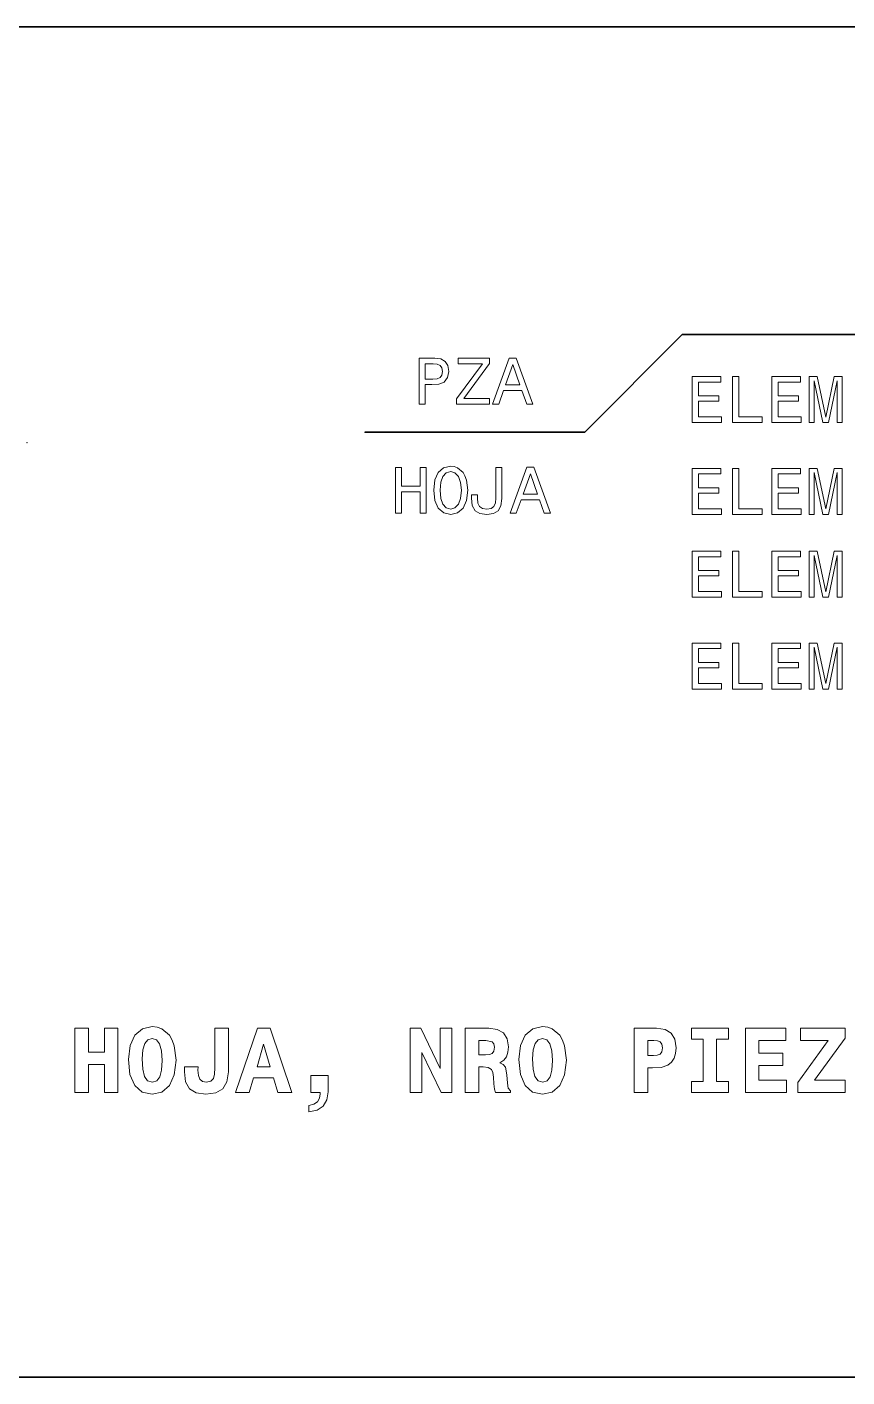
# Model space of a CAD drawing. Extents: x 14 to 2196, y -1968 to 1826.
# Drawn here: x 1699.1 to 1788.3, y 439.3 to 586.2 of the extents above; entities that cross this region are included whole.
import ezdxf

# ---------------------------------------------------------------- set-up
doc = ezdxf.new("R2010")
doc.units = 0

msp = doc.modelspace()

# ---------------------------------------------------------------- linework, layer by layer
at = {"color": 7, "lineweight": 35}
for p, q in [((1506.06897, 586.194641), (1920.419556, 586.194641)), ((1759.800293, 542.117798), (1770.405029, 552.726196)), ((1770.405029, 552.726196), (1873.210693, 552.726196)), ((1735.847168, 542.113647), (1759.800293, 542.117798)), ((1920.419556, 439.336182), (1506.06897, 439.336182))]:
    msp.add_line(p, q, dxfattribs=at)
at = {"color": 7, "lineweight": 13}
for points in [[(1741.750854, 545.175598), (1742.413696, 545.175598), (1742.413696, 547.28656), (1743.14856, 547.28656), (1743.890625, 547.322571), (1744.481323, 547.574707), (1744.863281, 548.064636), (1744.99292, 548.73468), (1744.89209, 549.354248), (1744.603882, 549.808167), (1744.128296, 550.081909), (1743.47998, 550.175598), (1741.750854, 550.175598)], [(1743.299805, 549.563232), (1743.732056, 549.519958), (1744.049072, 549.383118), (1744.23645, 549.13092), (1744.30127, 548.73468), (1744.229248, 548.316833), (1744.034668, 548.064636), (1743.703247, 547.934937), (1743.24939, 547.898926), (1742.413696, 547.898926), (1742.413696, 549.563232)], [(1745.814209, 545.175598), (1749.4021, 545.175598), (1749.4021, 545.780762), (1746.606689, 545.780762), (1749.4021, 549.606445), (1749.4021, 550.175598), (1746.008789, 550.175598), (1746.008789, 549.570435), (1748.652832, 549.570435), (1745.814209, 545.751953)], [(1749.755127, 545.175598), (1750.417969, 545.175598), (1750.94397, 546.645325), (1752.939575, 546.645325), (1753.465576, 545.175598), (1754.142822, 545.175598), (1752.312744, 550.1828), (1751.577881, 550.1828)], [(1751.174438, 547.257751), (1751.945312, 549.462341), (1752.716309, 547.257751)], [(1771.500977, 543.175598), (1774.671021, 543.175598), (1774.671021, 543.780762), (1772.163818, 543.780762), (1772.163818, 545.473877), (1774.397217, 545.473877), (1774.397217, 546.071838), (1772.163818, 546.071838), (1772.163818, 547.570435), (1774.613403, 547.570435), (1774.613403, 548.175598), (1771.500977, 548.175598)], [(1775.88855, 543.175598), (1779.101807, 543.175598), (1779.101807, 543.780762), (1776.551392, 543.780762), (1776.551392, 548.175598), (1775.88855, 548.175598)], [(1780.175293, 543.175598), (1783.345337, 543.175598), (1783.345337, 543.780762), (1780.838135, 543.780762), (1780.838135, 545.473877), (1783.071533, 545.473877), (1783.071533, 546.071838), (1780.838135, 546.071838), (1780.838135, 547.570435), (1783.28772, 547.570435), (1783.28772, 548.175598), (1780.175293, 548.175598)], [(1784.224243, 543.175598), (1784.779053, 543.175598), (1784.779053, 547.714478), (1785.715698, 543.175598), (1786.335205, 543.175598), (1787.264648, 547.714478), (1787.264648, 543.175598), (1787.82666, 543.175598), (1787.82666, 548.175598), (1786.947632, 548.175598), (1786.025513, 543.766357), (1785.110474, 548.175598), (1784.224243, 548.175598)], [(1739.18335, 533.292114), (1739.853394, 533.292114), (1739.853394, 535.640808), (1741.856323, 535.640808), (1741.856323, 533.292114), (1742.519165, 533.292114), (1742.519165, 538.292114), (1741.856323, 538.292114), (1741.856323, 536.253235), (1739.853394, 536.253235), (1739.853394, 538.292114), (1739.18335, 538.292114)], [(1743.340454, 535.792114), (1743.470093, 534.668213), (1743.844727, 533.839661), (1744.428345, 533.328125), (1745.192017, 533.155212), (1745.948486, 533.328125), (1746.539307, 533.839661), (1746.906738, 534.668213), (1747.043579, 535.792114), (1746.906738, 536.908813), (1746.748291, 537.362732), (1746.539307, 537.737366), (1745.948486, 538.248901), (1745.588257, 538.37854), (1745.192017, 538.429016), (1744.421143, 538.248901), (1743.837524, 537.744568), (1743.470093, 536.916016)], [(1744.032104, 535.792114), (1744.111328, 536.663879), (1744.349121, 537.305054), (1744.716553, 537.694153), (1745.192017, 537.830994), (1745.6604, 537.694153), (1746.027832, 537.297852), (1746.265503, 536.656677), (1746.351929, 535.792114), (1746.265503, 534.920349), (1746.027832, 534.279175), (1745.6604, 533.890076), (1745.192017, 533.760437), (1744.716553, 533.890076), (1744.349121, 534.279175), (1744.111328, 534.913147)], [(1750.105591, 534.949158), (1750.055176, 534.416016), (1749.903809, 534.048584), (1749.594116, 533.825256), (1749.11853, 533.760437), (1748.650269, 533.825256), (1748.340454, 534.03418), (1748.1604, 534.401611), (1748.109863, 534.934753), (1748.124268, 535.294983), (1747.475952, 535.294983), (1747.461548, 534.927551), (1747.547974, 534.127869), (1747.843384, 533.57312), (1748.354858, 533.263306), (1749.111328, 533.155212), (1749.860596, 533.263306), (1750.372192, 533.57312), (1750.667603, 534.120667), (1750.76123, 534.920349), (1750.76123, 538.292114), (1750.105591, 538.292114)], [(1751.676147, 533.292114), (1752.338989, 533.292114), (1752.86499, 534.761841), (1754.860596, 534.761841), (1755.386597, 533.292114), (1756.063843, 533.292114), (1754.233887, 538.299316), (1753.498901, 538.299316)], [(1753.095459, 535.374268), (1753.866455, 537.578857), (1754.637329, 535.374268)], [(1771.500977, 533.175598), (1774.671021, 533.175598), (1774.671021, 533.780762), (1772.163818, 533.780762), (1772.163818, 535.473877), (1774.397217, 535.473877), (1774.397217, 536.071838), (1772.163818, 536.071838), (1772.163818, 537.570435), (1774.613403, 537.570435), (1774.613403, 538.175598), (1771.500977, 538.175598)], [(1775.88855, 533.175598), (1779.101807, 533.175598), (1779.101807, 533.780762), (1776.551392, 533.780762), (1776.551392, 538.175598), (1775.88855, 538.175598)], [(1780.175293, 533.175598), (1783.345337, 533.175598), (1783.345337, 533.780762), (1780.838135, 533.780762), (1780.838135, 535.473877), (1783.071533, 535.473877), (1783.071533, 536.071838), (1780.838135, 536.071838), (1780.838135, 537.570435), (1783.28772, 537.570435), (1783.28772, 538.175598), (1780.175293, 538.175598)], [(1784.224243, 533.175598), (1784.779053, 533.175598), (1784.779053, 537.714478), (1785.715698, 533.175598), (1786.335205, 533.175598), (1787.264648, 537.714478), (1787.264648, 533.175598), (1787.82666, 533.175598), (1787.82666, 538.175598), (1786.947632, 538.175598), (1786.025513, 533.766357), (1785.110474, 538.175598), (1784.224243, 538.175598)], [(1771.500977, 524.175598), (1774.671021, 524.175598), (1774.671021, 524.780762), (1772.163818, 524.780762), (1772.163818, 526.473877), (1774.397217, 526.473877), (1774.397217, 527.071838), (1772.163818, 527.071838), (1772.163818, 528.570435), (1774.613403, 528.570435), (1774.613403, 529.175598), (1771.500977, 529.175598)], [(1775.88855, 524.175598), (1779.101807, 524.175598), (1779.101807, 524.780762), (1776.551392, 524.780762), (1776.551392, 529.175598), (1775.88855, 529.175598)], [(1780.175293, 524.175598), (1783.345337, 524.175598), (1783.345337, 524.780762), (1780.838135, 524.780762), (1780.838135, 526.473877), (1783.071533, 526.473877), (1783.071533, 527.071838), (1780.838135, 527.071838), (1780.838135, 528.570435), (1783.28772, 528.570435), (1783.28772, 529.175598), (1780.175293, 529.175598)], [(1784.224243, 524.175598), (1784.779053, 524.175598), (1784.779053, 528.714478), (1785.715698, 524.175598), (1786.335205, 524.175598), (1787.264648, 528.714478), (1787.264648, 524.175598), (1787.82666, 524.175598), (1787.82666, 529.175598), (1786.947632, 529.175598), (1786.025513, 524.766357), (1785.110474, 529.175598), (1784.224243, 529.175598)], [(1771.500977, 514.175598), (1774.671021, 514.175598), (1774.671021, 514.780762), (1772.163818, 514.780762), (1772.163818, 516.473877), (1774.397217, 516.473877), (1774.397217, 517.071838), (1772.163818, 517.071838), (1772.163818, 518.570435), (1774.613403, 518.570435), (1774.613403, 519.175598), (1771.500977, 519.175598)], [(1775.88855, 514.175598), (1779.101807, 514.175598), (1779.101807, 514.780762), (1776.551392, 514.780762), (1776.551392, 519.175598), (1775.88855, 519.175598)], [(1780.175293, 514.175598), (1783.345337, 514.175598), (1783.345337, 514.780762), (1780.838135, 514.780762), (1780.838135, 516.473877), (1783.071533, 516.473877), (1783.071533, 517.071838), (1780.838135, 517.071838), (1780.838135, 518.570435), (1783.28772, 518.570435), (1783.28772, 519.175598), (1780.175293, 519.175598)], [(1784.224243, 514.175598), (1784.779053, 514.175598), (1784.779053, 518.714478), (1785.715698, 514.175598), (1786.335205, 514.175598), (1787.264648, 518.714478), (1787.264648, 514.175598), (1787.82666, 514.175598), (1787.82666, 519.175598), (1786.947632, 519.175598), (1786.025513, 514.766357), (1785.110474, 519.175598), (1784.224243, 519.175598)], [(1710.10083, 473.857361), (1710.272339, 472.24353), (1710.796875, 471.063385), (1711.61377, 470.337189), (1712.693115, 470.095093), (1713.752197, 470.337189), (1714.579224, 471.053314), (1715.093628, 472.213257), (1715.285278, 473.786743), (1715.093628, 475.350159), (1714.871704, 475.985596), (1714.579224, 476.510071), (1713.752197, 477.226227), (1713.247803, 477.407776), (1712.693115, 477.478394), (1711.623901, 477.226227), (1710.806885, 476.520172), (1710.282471, 475.380402)], [(1752.605225, 473.857361), (1752.776733, 472.24353), (1753.301147, 471.063385), (1754.118164, 470.337189), (1755.197388, 470.095093), (1756.25647, 470.337189), (1757.083618, 471.053314), (1757.598022, 472.213257), (1757.789673, 473.786743), (1757.598022, 475.350159), (1757.376099, 475.985596), (1757.083618, 476.510071), (1756.25647, 477.226227), (1755.752197, 477.407776), (1755.197388, 477.478394), (1754.128296, 477.226227), (1753.311279, 476.520172), (1752.786743, 475.380402)], [(1704.281006, 477.286743), (1704.281006, 470.286743), (1705.75354, 470.286743), (1705.75354, 473.342926), (1707.488403, 473.342926), (1707.488403, 470.286743), (1708.950928, 470.286743), (1708.950928, 477.286743), (1707.488403, 477.286743), (1707.488403, 474.664276), (1705.75354, 474.664276), (1705.75354, 477.286743)], [(1712.693115, 476.177246), (1713.167114, 476.02594), (1713.5, 475.572052), (1713.70166, 474.815552), (1713.772339, 473.766571), (1713.711792, 472.727661), (1713.520142, 472.001434), (1713.187256, 471.557648), (1712.713257, 471.416412), (1712.198853, 471.567719), (1711.855957, 472.041779), (1711.664307, 472.838623), (1711.60376, 473.958221), (1711.674316, 474.916412), (1711.886108, 475.612396), (1712.229126, 476.02594)], [(1717.685913, 473.09079), (1716.223389, 473.09079), (1716.193115, 472.515839), (1716.334229, 471.446686), (1716.757935, 470.690216), (1717.494263, 470.246399), (1718.543213, 470.095093), (1719.622437, 470.25647), (1720.378906, 470.700287), (1720.832886, 471.456787), (1720.984131, 472.52594), (1720.984131, 477.286743), (1719.521606, 477.286743), (1719.521606, 472.959656), (1719.491333, 472.293945), (1719.370361, 471.799713), (1719.087891, 471.507202), (1718.60376, 471.406342), (1718.170044, 471.476959), (1717.887573, 471.719025), (1717.726196, 472.122467), (1717.675781, 472.697418)], [(1724.141235, 477.286743), (1721.770874, 470.286743), (1723.253662, 470.286743), (1723.727661, 471.890503), (1725.88623, 471.890503), (1726.380371, 470.286743), (1727.893311, 470.286743), (1725.533203, 477.286743)], [(1740.783936, 477.286743), (1740.783936, 470.286743), (1742.044678, 470.286743), (1742.044678, 474.654175), (1744.15271, 470.286743), (1745.312744, 470.286743), (1745.312744, 477.286743), (1744.05188, 477.286743), (1744.05188, 472.899139), (1741.943848, 477.286743)], [(1746.785278, 477.286743), (1746.785278, 470.286743), (1748.257935, 470.286743), (1748.257935, 473.060516), (1748.742065, 473.060516), (1749.286743, 472.989899), (1749.619629, 472.788177), (1749.781006, 472.445251), (1749.851562, 471.951019), (1749.9021, 471.234863), (1749.962524, 470.659943), (1750.083618, 470.286743), (1751.687378, 470.286743), (1751.687378, 470.478394), (1751.455322, 470.770905), (1751.374634, 471.285309), (1751.304077, 472.223328), (1751.1427, 473.050446), (1750.920776, 473.322754), (1750.537476, 473.514404), (1750.961182, 473.796844), (1751.253662, 474.180115), (1751.415039, 474.664276), (1751.475586, 475.26944), (1751.334351, 476.126801), (1750.930908, 476.762238), (1750.265137, 477.145538), (1749.34729, 477.286743)], [(1748.257935, 475.955322), (1749.034668, 475.955322), (1749.720459, 475.804047), (1749.891968, 475.572052), (1749.952515, 475.208923), (1749.891968, 474.79538), (1749.710449, 474.543213), (1749.407837, 474.42218), (1748.984131, 474.391937), (1748.257935, 474.391937)], [(1755.197388, 476.177246), (1755.671509, 476.02594), (1756.004395, 475.572052), (1756.206055, 474.815552), (1756.276733, 473.766571), (1756.216187, 472.727661), (1756.024536, 472.001434), (1755.69165, 471.557648), (1755.217651, 471.416412), (1754.703247, 471.567719), (1754.360229, 472.041779), (1754.168579, 472.838623), (1754.108154, 473.958221), (1754.178711, 474.916412), (1754.390503, 475.612396), (1754.733398, 476.02594)], [(1765.182983, 477.286743), (1765.182983, 470.286743), (1766.65564, 470.286743), (1766.65564, 472.969727), (1767.149902, 472.969727), (1768.098022, 473), (1768.844482, 473.252167), (1769.247925, 473.585022), (1769.530273, 474.008636), (1769.681641, 474.523041), (1769.742065, 475.158508), (1769.600952, 476.086456), (1769.20752, 476.752167), (1768.54187, 477.145538), (1767.613892, 477.286743)], [(1767.301147, 475.955322), (1767.70459, 475.914978), (1767.997192, 475.783875), (1768.178711, 475.531708), (1768.239258, 475.128235), (1768.168579, 474.714691), (1767.987061, 474.462524), (1767.674438, 474.331421), (1767.260864, 474.301147), (1766.65564, 474.301147), (1766.65564, 475.955322)], [(1772.677246, 476.076355), (1772.677246, 471.497131), (1771.39624, 471.497131), (1771.39624, 470.286743), (1775.430908, 470.286743), (1775.430908, 471.497131), (1774.149902, 471.497131), (1774.149902, 476.076355), (1775.430908, 476.076355), (1775.430908, 477.286743), (1771.39624, 477.286743), (1771.39624, 476.076355)], [(1777.307007, 477.286743), (1777.307007, 470.286743), (1781.755127, 470.286743), (1781.755127, 471.618164), (1778.759399, 471.618164), (1778.759399, 473.221893), (1781.371826, 473.221893), (1781.371826, 474.563416), (1778.759399, 474.563416), (1778.759399, 475.955322), (1781.674438, 475.955322), (1781.674438, 477.286743)], [(1783.005859, 471.365997), (1783.005859, 470.286743), (1788.129761, 470.286743), (1788.129761, 471.618164), (1784.811279, 471.618164), (1788.129761, 476.207489), (1788.129761, 477.286743), (1783.278198, 477.286743), (1783.278198, 475.955322), (1786.304077, 475.955322)], [(1724.827148, 475.541779), (1725.523071, 473.070618), (1724.110962, 473.070618)], [(1729.759399, 468.188751), (1730.636841, 468.380402), (1731.29248, 468.804047), (1731.695923, 469.479828), (1731.837158, 470.357361), (1731.837158, 472.142639), (1729.981201, 472.142639), (1729.981201, 470.286743), (1730.989868, 470.286743), (1730.989868, 470.145538), (1730.90918, 469.651306), (1730.687256, 469.278107), (1730.304077, 469.02594), (1729.759399, 468.884735)]]:
    msp.add_lwpolyline(points, close=True, dxfattribs=at)
at = {"color": 7, "lineweight": 5}
for p in [(1735.845337, 542.113647), (1699.058716, 540.963013)]:
    msp.add_point(p, dxfattribs=at)

doc.saveas('drawing.dxf')
